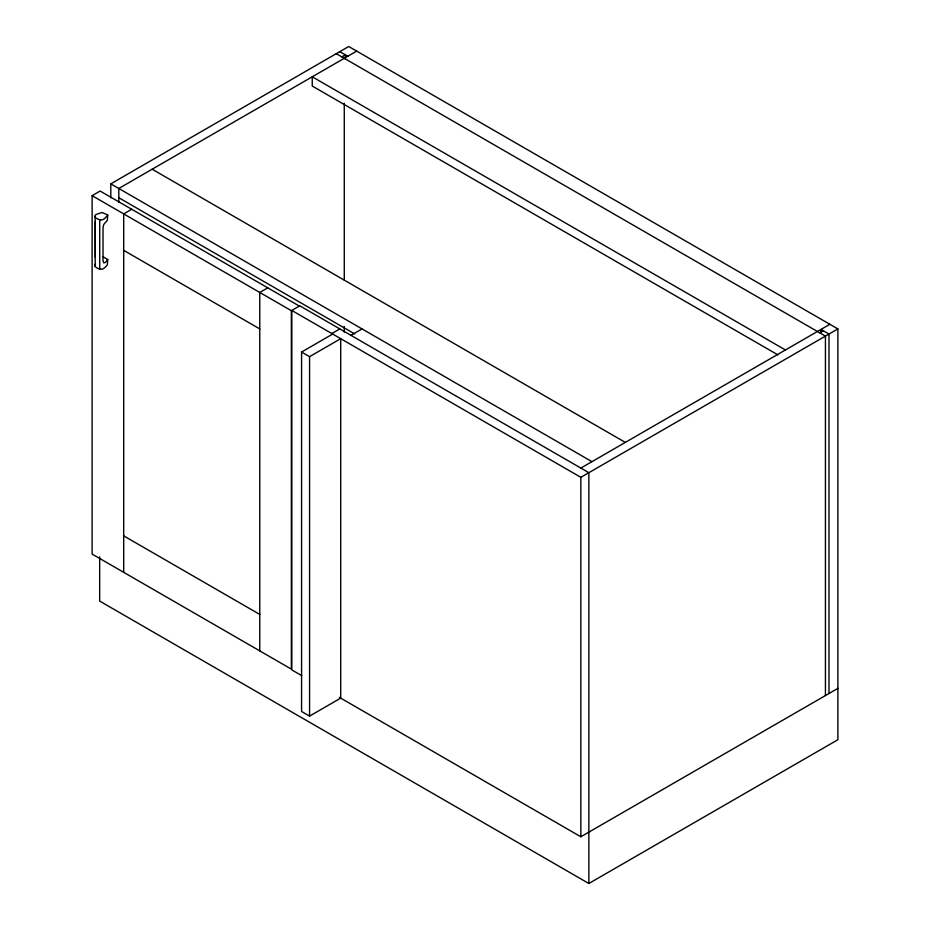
<?xml version="1.0" encoding="UTF-8"?>
<svg xmlns="http://www.w3.org/2000/svg" width="930" height="930" viewBox="0 0 930 930"><rect width="100%" height="100%" fill="white"/><g stroke="black" fill="none" stroke-linecap="round" stroke-linejoin="round"><path stroke-width="1.4" d="M95.278 221.41L95.325 257.447M107.717 214.946L107.357 215.493A27.482 15.868 0 0 1 103.439 219.387C100.812 221.387 92 217.364 95.511 214.807A27.482 15.868 0 0 1 102.254 212.552L107.717 214.946L107.357 220.236A28.226 16.298 0 0 1 105.113 222.758L103.672 224.665L103.009 227.92L103.021 260.726L103.765 262.853L105.102 262.574A28.226 16.298 0 0 0 107.357 260.051L107.717 259.505L103.195 256.889M110.798 197.869L110.798 183.861L348.715 46.5L837.884 328.918L837.884 739.722L588.853 883.5L99.673 601.082L99.673 556.861M588.853 883.5L588.853 472.696L299.797 305.819L291.346 310.69L291.346 669.112L92.117 554.094L92.117 195.672L100.126 191.045L299.344 306.075M341.822 56.893L345.379 54.847L345.379 59.195M356.713 51.127L118.796 188.476L118.796 202.484M131.7 209.273L123.69 213.9L123.69 572.322M267.77 287.847L259.772 292.462L259.772 650.884M331.812 333.545L339.822 328.918M301.576 352.028L309.574 356.655L340.706 338.683L340.706 698.128L309.574 716.1L301.576 711.473L301.576 352.028L332.696 334.056M350.936 335.335L362.049 328.918M580.843 468.081L829.874 324.303M819.876 332.905L823.434 330.848M301.797 675.668L291.788 669.891L291.788 310.434L580.843 477.323L837.884 328.918M339.357 697.349L580.843 836.768L837.884 688.374M95.511 264.108C92 266.654 100.812 270.688 103.439 268.677A27.482 15.868 0 0 0 107.345 264.783L107.717 259.505M339.822 51.638L347.82 56.253M336.265 53.684L825.433 336.114L825.433 695.559M785.408 349.971L312.248 76.795L312.248 86.037L777.852 354.853M152.16 169.214L625.32 442.401M110.798 183.861L591.968 461.664M118.796 197.73L354.632 333.882M92.117 195.672L291.346 310.69M123.69 250.356L259.772 328.918M123.69 535.866L259.772 614.428M828.99 693.501L828.99 334.056L820.981 329.429L820.981 332.336M580.843 477.323L580.843 836.768M344.274 103.23L344.274 280.058M344.274 326.442L344.274 332.243M309.574 356.655L309.574 716.1M99.719 219.573L99.719 268.863M95.186 216.957L95.186 266.247"/></g></svg>
